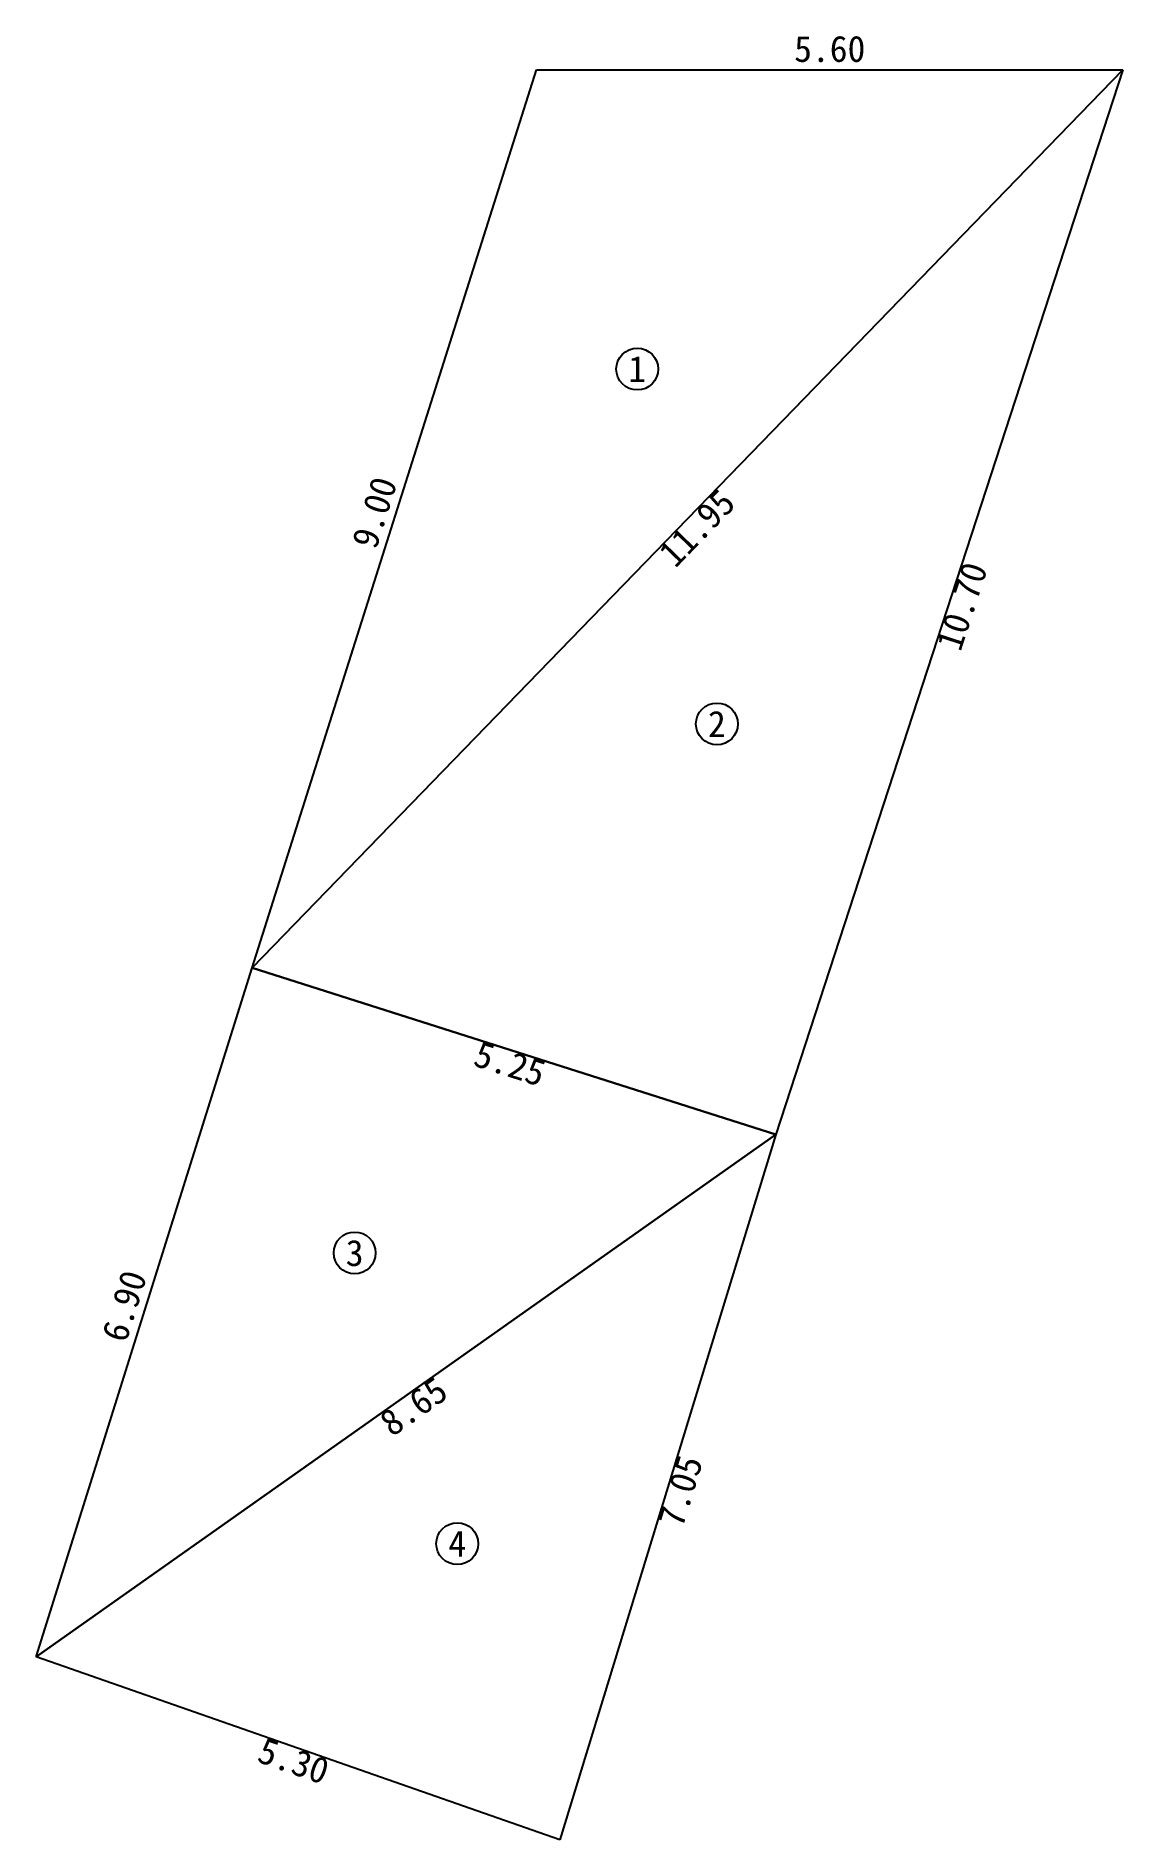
# Model space of a CAD drawing. Header units: millimetres. Extents: x -4781 to 5600, y -16915 to 322.
import ezdxf
from ezdxf.enums import TextEntityAlignment as Align

# ---------------------------------------------------------------- set-up
doc = ezdxf.new("R2010")
doc.units = ezdxf.units.MM
doc.header["$MEASUREMENT"] = 0
for name, color, linetype in [('LEN', 7, 'Continuous'), ('NUM', 7, 'Continuous'), ('TRI', 7, 'Continuous')]:
    doc.layers.add(name, color=color, linetype=linetype)
doc.styles.get("Standard").update_dxf_attribs({"font": ''})
doc.styles.get('Standard').set_extended_font_data('@MS Gothic')

msp = doc.modelspace()

# ---------------------------------------------------------------- linework, layer by layer
at = {"layer": 'NUM', "color": 5}
for centre in [(961, -2860), (1722, -6251), (-1738, -11306), (-758, -14084)]:
    msp.add_circle(centre, 200, dxfattribs=at)
at = {"layer": 'TRI', "color": 7}
for p, q in [((5600, 0), (-2718, -8580)), ((-2718, -8580), (0, 0)), ((-2718, -8580), (5600, 0)), ((0, 0), (5600, 0)), ((5600, 0), (2284, -10173)), ((-4781, -15164), (-2718, -8580)), ((2284, -10173), (-2718, -8580)), ((-2718, -8580), (2284, -10173)), ((2284, -10173), (-4781, -15164)), ((-4781, -15164), (2284, -10173)), ((2284, -10173), (222, -16915)), ((222, -16915), (-4781, -15164))]:
    msp.add_line(p, q, dxfattribs=at)

# ---------------------------------------------------------------- texts
at = {"layer": 'LEN', "color": 7}
msp.add_text('5.60', height=250, dxfattribs=at).set_placement((2800, 0), align=Align.BOTTOM_CENTER)
for s, rotation, p in [('9.00', 72.4217, (-1359, -4290)), ('6.90', 72.607, (-3749, -11872))]:
    msp.add_text(s, height=250, rotation=rotation, dxfattribs=at).set_placement(p, align=Align.BOTTOM_CENTER)
for s, rotation, p in [('11.95', 45.8872, (1441, -4290)), ('10.70', 71.9477, (3942, -5087)), ('5.25', 342.3302, (-217, -9377)), ('8.65', 35.2392, (-1248, -12669)), ('7.05', 72.9903, (1253, -13544)), ('5.30', 340.7126, (-2279, -16040))]:
    msp.add_text(s, height=250, rotation=rotation, dxfattribs=at).set_placement(p, align=Align.TOP_CENTER)
at = {"layer": 'NUM', "color": 5}
for s, p in [('1', (961, -2860)), ('2', (1722, -6251)), ('3', (-1738, -11306)), ('4', (-758, -14084))]:
    msp.add_text(s, height=250, dxfattribs=at).set_placement(p, align=Align.MIDDLE_CENTER)

doc.saveas('drawing.dxf')
